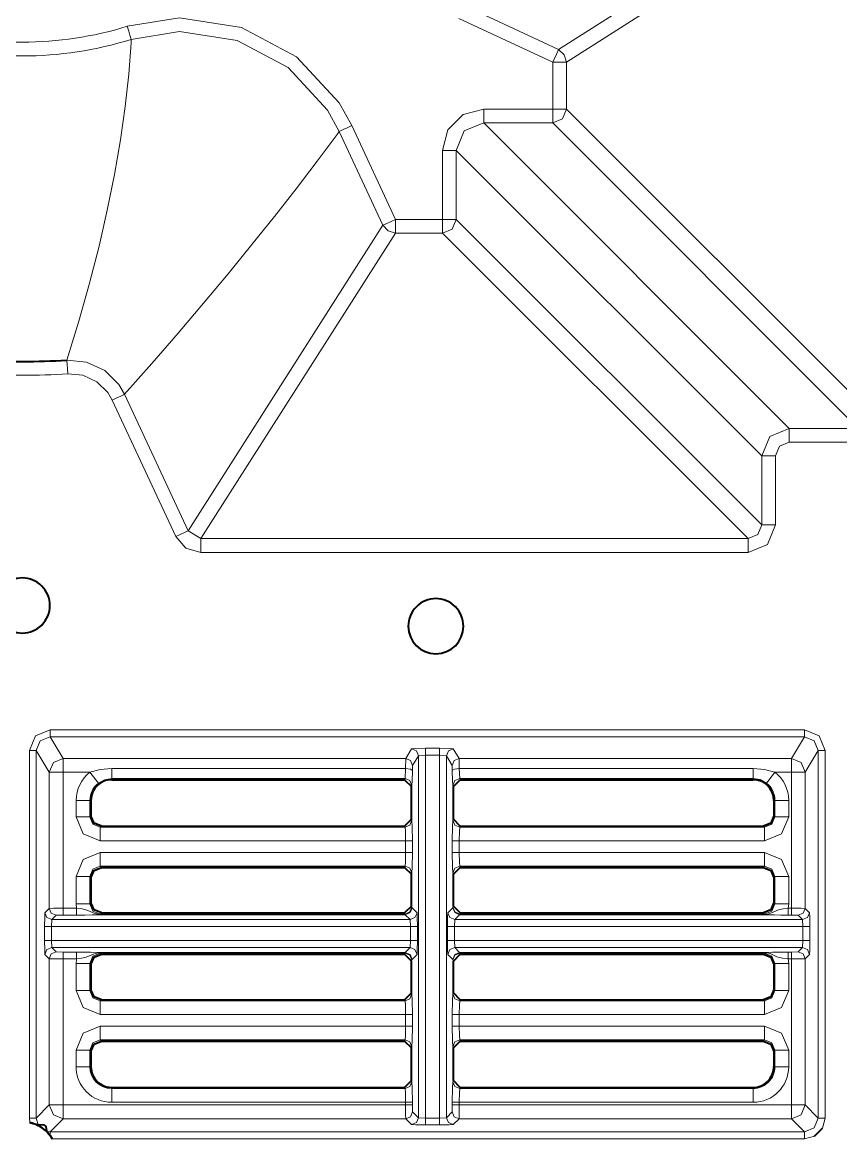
# Model space of a CAD drawing. Header units: millimetres. Extents: x 0 to 2941, y -405 to 1422.
# Drawn here: x 344.1 to 403.4, y 948 to 1029 of the extents above; entities that cross this region are included whole.
import ezdxf

# ---------------------------------------------------------------- set-up
doc = ezdxf.new("R2010")
doc.units = ezdxf.units.MM
doc.layers.add('FINE', color=9, linetype='Continuous')
doc.layers.add('OUTLINE', color=7, linetype='Continuous')

msp = doc.modelspace()

# ---------------------------------------------------------------- linework, layer by layer
at = {"layer": 'FINE', "lineweight": 9}
for p, q in [((382.965, 1027.029), (405.137, 1041.154)), ((405.713, 1040.249), (383.541, 1026.124)), ((376.161, 1030.202), (382.965, 1027.029)), ((351.956, 1027.521), (351.97, 1027.77)), ((383.541, 1026.124), (383.541, 1022.714)), ((377.538, 1022.714), (382.543, 1022.714)), ((383.541, 1022.714), (405.713, 1000.542)), ((382.543, 1021.716), (377.538, 1021.716)), ((404.715, 999.544), (382.543, 1021.716)), ((367.055, 1021.096), (366.898, 1020.881)), ((370.228, 1014.292), (367.055, 1021.096)), ((374.543, 1014.714), (374.543, 1019.719)), ((375.541, 1019.719), (375.541, 1014.714)), ((375.541, 1019.719), (397.713, 997.547)), ((370.228, 1014.292), (356.103, 992.12)), ((371.133, 1014.714), (374.543, 1014.714)), ((397.713, 992.542), (375.541, 1014.714)), ((374.543, 1013.716), (371.133, 1013.716)), ((374.543, 1013.716), (396.715, 991.544)), ((350.58, 1001.602), (355.198, 991.698)), ((356.103, 992.12), (351.485, 1002.024)), ((404.715, 998.546), (399.71, 998.546)), ((397.713, 997.547), (397.713, 992.542)), ((398.711, 992.542), (398.711, 997.547)), ((357.008, 991.544), (356.103, 992.12)), ((357.008, 990.546), (396.715, 990.546)), ((400.805, 977.668), (346.078, 977.668)), ((346.078, 977.168), (400.805, 977.168)), ((347.023, 975.594), (346.078, 977.168)), ((400.805, 977.168), (399.86, 975.594)), ((372.304, 976.294), (371.884, 975.594)), ((374.33, 976.337), (373.304, 976.337)), ((375.749, 975.594), (375.329, 976.294)), ((400.86, 974.594), (401.804, 976.168)), ((401.804, 976.168), (401.804, 949.503)), ((402.303, 949.503), (402.303, 976.168)), ((371.884, 975.594), (347.023, 975.594)), ((371.884, 975.594), (371.872, 974.866)), ((372.384, 975.094), (372.804, 975.795)), ((372.804, 975.795), (373.304, 975.837)), ((372.804, 975.795), (372.804, 949.527)), ((373.304, 949.502), (373.304, 975.837)), ((373.304, 975.837), (374.33, 975.837)), ((374.33, 975.837), (374.829, 975.795)), ((374.829, 975.795), (375.25, 975.094)), ((374.829, 949.527), (374.829, 975.795)), ((375.761, 974.866), (375.749, 975.594)), ((399.86, 975.594), (375.749, 975.594)), ((346.023, 974.594), (346.023, 964.715)), ((347.023, 974.594), (348.971, 974.594)), ((371.872, 974.866), (350.548, 974.866)), ((371.872, 974.866), (371.836, 974.138)), ((372.372, 974.73), (372.384, 975.094)), ((375.25, 975.094), (375.262, 974.73)), ((375.797, 974.138), (375.761, 974.866)), ((397.085, 974.866), (375.761, 974.866)), ((398.662, 974.594), (399.86, 974.594)), ((399.86, 974.594), (399.86, 964.728)), ((400.86, 964.715), (400.86, 974.594)), ((350.548, 974.138), (371.836, 974.138)), ((350.548, 974.053), (350.548, 974.138)), ((371.836, 974.138), (371.793, 974.053)), ((375.797, 974.138), (397.085, 974.138)), ((375.84, 974.053), (375.797, 974.138)), ((397.085, 974.138), (397.085, 974.053)), ((372.293, 973.553), (372.336, 973.639)), ((375.297, 973.639), (375.34, 973.553)), ((347.969, 972.553), (347.969, 971.355)), ((399.665, 971.355), (399.665, 972.553)), ((349.716, 970.606), (349.798, 970.687)), ((371.834, 970.606), (349.716, 970.606)), ((371.793, 970.687), (371.834, 970.606)), ((372.334, 971.105), (372.293, 971.187)), ((375.34, 971.187), (375.299, 971.105)), ((375.799, 970.606), (375.84, 970.687)), ((397.917, 970.606), (375.799, 970.606)), ((397.836, 970.687), (397.917, 970.606)), ((349.716, 969.607), (371.871, 969.607)), ((371.871, 969.607), (371.871, 968.767)), ((372.371, 968.767), (372.371, 969.607)), ((375.262, 969.607), (375.262, 968.767)), ((371.871, 968.767), (349.716, 968.767)), ((397.917, 968.767), (375.762, 968.767)), ((349.716, 967.769), (371.834, 967.769)), ((349.798, 967.687), (349.716, 967.769)), ((371.834, 967.769), (371.793, 967.687)), ((372.293, 967.187), (372.334, 967.269)), ((375.299, 967.269), (375.34, 967.187)), ((397.917, 967.769), (397.836, 967.687)), ((347.969, 967.02), (347.969, 965.055)), ((348.967, 967.02), (349.048, 966.938)), ((348.967, 965.055), (348.967, 967.02)), ((398.585, 966.938), (398.666, 967.02)), ((398.666, 967.02), (398.666, 965.055)), ((347.969, 965.055), (347.999, 964.728)), ((349.048, 965.136), (348.967, 965.055)), ((372.334, 964.805), (372.293, 964.887)), ((372.342, 964.757), (372.334, 964.805)), ((375.299, 964.805), (375.291, 964.757)), ((375.34, 964.887), (375.299, 964.805)), ((398.666, 965.055), (398.585, 965.136)), ((399.634, 964.728), (399.665, 965.055)), ((346.023, 964.715), (345.708, 964.4)), ((346.208, 963.9), (346.523, 964.215)), ((346.523, 964.215), (347.023, 964.228)), ((347.023, 964.228), (347.999, 964.228)), ((349.716, 964.306), (349.798, 964.387)), ((371.842, 964.274), (349.716, 964.274)), ((349.716, 964.257), (371.842, 964.257)), ((371.834, 964.306), (371.842, 964.274)), ((371.842, 964.257), (372.199, 963.9)), ((372.699, 964.4), (372.342, 964.757)), ((375.434, 963.9), (375.791, 964.257)), ((375.791, 964.274), (375.799, 964.306)), ((375.791, 964.257), (397.917, 964.257)), ((375.799, 964.306), (375.84, 964.387)), ((397.917, 964.306), (375.799, 964.306)), ((397.836, 964.387), (397.917, 964.306)), ((399.86, 964.728), (399.634, 964.728)), ((399.634, 964.228), (399.86, 964.228)), ((399.86, 964.228), (400.36, 964.215)), ((400.36, 964.215), (400.675, 963.9)), ((345.682, 963.4), (345.682, 962.375)), ((346.182, 963.4), (346.208, 963.9)), ((346.182, 963.4), (372.225, 963.4)), ((346.182, 962.375), (346.182, 963.4)), ((372.199, 963.9), (346.208, 963.9)), ((372.199, 963.9), (372.225, 963.4)), ((372.225, 963.4), (372.225, 962.375)), ((372.725, 962.375), (372.725, 963.4)), ((374.909, 963.4), (374.909, 962.375)), ((375.408, 963.4), (375.434, 963.9)), ((375.408, 963.4), (400.701, 963.4)), ((400.675, 963.9), (375.434, 963.9)), ((400.675, 963.9), (400.701, 963.4)), ((400.701, 963.4), (400.701, 962.375)), ((401.201, 962.375), (401.201, 963.4)), ((372.225, 962.375), (346.182, 962.375)), ((346.208, 961.874), (346.182, 962.375)), ((372.225, 962.375), (372.199, 961.874)), ((400.701, 962.375), (375.408, 962.375)), ((400.701, 962.375), (400.675, 961.874)), ((346.208, 961.874), (372.199, 961.874)), ((346.523, 961.559), (346.208, 961.874)), ((347.023, 961.547), (346.523, 961.559)), ((372.199, 961.874), (371.842, 961.517)), ((375.434, 961.874), (400.675, 961.874)), ((375.791, 961.517), (375.434, 961.874)), ((345.708, 961.375), (346.023, 961.06)), ((346.023, 961.06), (346.023, 950.447)), ((347.999, 961.547), (347.023, 961.547)), ((347.023, 961.047), (347.999, 961.047)), ((347.999, 961.047), (347.969, 960.72)), ((371.842, 961.517), (349.716, 961.517)), ((349.716, 961.501), (371.842, 961.501)), ((349.716, 961.469), (371.834, 961.469)), ((349.798, 961.387), (349.716, 961.469)), ((371.834, 961.469), (371.793, 961.387)), ((371.842, 961.501), (371.834, 961.469)), ((372.293, 960.887), (372.334, 960.969)), ((372.334, 960.969), (372.342, 961.017)), ((372.342, 961.017), (372.699, 961.375)), ((375.299, 960.969), (375.34, 960.887)), ((397.917, 961.517), (375.791, 961.517)), ((375.791, 961.501), (397.917, 961.501)), ((375.799, 961.469), (375.791, 961.501)), ((375.799, 961.469), (397.917, 961.469)), ((375.84, 961.387), (375.799, 961.469)), ((397.917, 961.469), (397.836, 961.387)), ((399.86, 961.547), (399.634, 961.547)), ((399.665, 960.72), (399.634, 961.047)), ((400.86, 961.06), (401.175, 961.375)), ((400.86, 950.447), (400.86, 961.06)), ((347.969, 960.72), (347.969, 958.755)), ((399.665, 958.755), (399.665, 960.72)), ((372.334, 958.505), (372.293, 958.587)), ((375.34, 958.587), (375.299, 958.505)), ((398.666, 958.755), (398.585, 958.836)), ((349.716, 958.006), (349.798, 958.087)), ((375.799, 958.006), (375.84, 958.087)), ((397.917, 958.006), (375.799, 958.006)), ((397.836, 958.087), (397.917, 958.006)), ((349.716, 957.007), (371.871, 957.007)), ((371.871, 957.007), (371.871, 956.167)), ((372.371, 956.167), (372.371, 957.007)), ((375.262, 957.007), (375.262, 956.167)), ((375.762, 956.167), (375.762, 957.007)), ((375.762, 957.007), (397.917, 957.007)), ((371.871, 956.167), (349.716, 956.167)), ((397.917, 956.167), (375.762, 956.167)), ((371.834, 955.169), (371.793, 955.087)), ((397.917, 955.169), (397.836, 955.087)), ((347.969, 954.42), (347.969, 953.222)), ((348.967, 954.42), (349.048, 954.338)), ((348.967, 953.222), (348.967, 954.42)), ((372.293, 954.587), (372.334, 954.669)), ((375.299, 954.669), (375.34, 954.587)), ((398.585, 954.338), (398.666, 954.42)), ((398.666, 954.42), (398.666, 953.222)), ((399.665, 953.222), (399.665, 954.42)), ((349.048, 953.222), (348.967, 953.222)), ((398.666, 953.222), (398.585, 953.222)), ((375.34, 952.222), (375.299, 952.14)), ((350.548, 951.641), (350.548, 951.722)), ((375.799, 951.641), (375.84, 951.722)), ((397.085, 951.641), (375.799, 951.641)), ((397.085, 951.722), (397.085, 951.641)), ((346.023, 950.447), (345.079, 949.503)), ((372.371, 950.447), (372.371, 950.643)), ((372.384, 949.947), (372.371, 950.447)), ((375.262, 950.447), (375.249, 949.947)), ((375.262, 950.643), (375.262, 950.447)), ((375.762, 950.643), (397.085, 950.643)), ((375.762, 950.447), (375.762, 950.643)), ((399.86, 950.447), (375.762, 950.447)), ((401.804, 949.503), (400.86, 950.447)), ((345.237, 948.964), (345.079, 949.503)), ((347.023, 949.447), (371.884, 949.447)), ((371.884, 949.447), (372.304, 949.027)), ((372.804, 949.527), (372.384, 949.947)), ((373.304, 949.502), (372.804, 949.527)), ((374.829, 949.527), (374.33, 949.502)), ((375.249, 949.947), (374.829, 949.527)), ((399.86, 949.447), (400.804, 948.503)), ((402.116, 948.776), (402.303, 949.503)), ((373.304, 949.002), (374.33, 949.002)), ((346.079, 948.503), (345.824, 948.536))]:
    msp.add_line(p, q, dxfattribs=at)
for points in [[(313.59, 1014.714), (317, 1014.714), (320.173, 1021.518), (322.27, 1024.73), (323.889, 1026.291), (325.801, 1027.594), (327.845, 1028.53), (330.08, 1029.127), (332.318, 1029.334), (334.623, 1029.157), (336.46, 1028.724, 0.151851), (351.674, 1028.724), (355.461, 1029.332), (359.956, 1028.646), (363.967, 1026.51), (367.046, 1023.168), (367.96, 1021.518), (371.133, 1014.714)], [(336.163, 1027.77, 0.151872), (351.97, 1027.77)], [(340.776, 1003.509, 0.033059), (347.357, 1003.509)], [(348.971, 974.594, 0.232276), (347.969, 972.553)], [(399.665, 972.553, 0.232227), (398.662, 974.594)], [(349.581, 973.804, 0.232327), (348.967, 972.553)], [(398.666, 972.553, 0.23222), (398.052, 973.804)], [(347.969, 953.222, 0.414218), (350.548, 950.642)], [(348.967, 953.222, 0.414206), (350.548, 951.641)], [(397.085, 951.641, 0.414222), (398.666, 953.222)], [(397.085, 950.642, 0.414209), (399.665, 953.222)]]:
    msp.add_lwpolyline(points, format="xyb", dxfattribs=at)
for points in [[(382.543, 1022.714), (382.543, 1026.124), (375.739, 1029.297)], [(351.674, 1028.724), (351.783, 1028.371), (351.877, 1028.068), (351.943, 1027.858), (351.97, 1027.77)], [(367.055, 1021.096), (366.208, 1022.625), (363.357, 1025.721), (359.641, 1027.699), (355.478, 1028.334), (351.97, 1027.77)], [(351.956, 1027.521), (351.782, 1025.26), (351.525, 1022.912), (351.182, 1020.48), (350.752, 1017.968), (350.231, 1015.378), (349.63, 1012.762), (348.94, 1010.076), (348.161, 1007.323), (347.291, 1004.505)], [(382.965, 1027.029), (382.833, 1026.746), (382.543, 1026.124)], [(382.965, 1027.029), (383.384, 1026.66), (383.541, 1026.124)], [(383.541, 1026.124), (383.229, 1026.124), (382.543, 1026.124)], [(374.543, 1019.719), (374.944, 1021.217), (376.04, 1022.313), (377.538, 1022.714)], [(377.538, 1022.714), (377.538, 1022.028), (377.538, 1021.716)], [(382.543, 1022.714), (382.543, 1022.028), (382.543, 1021.716)], [(383.541, 1022.714), (383.229, 1022.714), (382.543, 1022.714)], [(383.541, 1022.714), (383.248, 1022.009), (382.543, 1021.716)], [(367.96, 1021.518), (367.625, 1021.362), (367.338, 1021.228), (367.138, 1021.135), (367.055, 1021.096)], [(377.538, 1021.716), (376.124, 1021.133), (375.541, 1019.719)], [(377.538, 1021.716), (399.71, 999.544), (404.715, 999.544)], [(351.485, 1002.024), (353.457, 1004.256), (355.368, 1006.458), (357.216, 1008.63), (359.002, 1010.771), (360.726, 1012.882), (362.359, 1014.926), (363.932, 1016.94), (365.445, 1018.925), (366.898, 1020.881)], [(374.543, 1019.719), (375.229, 1019.719), (375.541, 1019.719)], [(357.008, 991.544), (371.133, 1013.716), (370.597, 1013.873), (370.228, 1014.292)], [(371.133, 1014.714), (370.51, 1014.424), (370.228, 1014.292)], [(371.133, 1014.714), (371.133, 1014.028), (371.133, 1013.716)], [(374.543, 1014.714), (374.543, 1014.028), (374.543, 1013.716)], [(374.543, 1014.714), (375.229, 1014.714), (375.541, 1014.714)], [(375.541, 1014.714), (375.248, 1014.009), (374.543, 1013.716)], [(347.291, 1004.505), (347.297, 1004.413), (347.312, 1004.194), (347.332, 1003.877), (347.357, 1003.509)], [(351.485, 1002.024), (351.074, 1002.724), (350.042, 1003.739), (348.731, 1004.356), (347.291, 1004.505)], [(347.357, 1003.509), (348.464, 1003.395), (349.471, 1002.921), (350.264, 1002.14), (350.58, 1001.602)], [(351.485, 1002.024), (351.402, 1001.985), (351.202, 1001.892), (350.915, 1001.758), (350.58, 1001.602)], [(397.713, 997.547), (398.299, 998.958), (399.71, 999.544)], [(399.71, 999.544), (399.71, 999.232), (399.71, 998.546)], [(399.71, 998.546), (399.004, 998.253), (398.711, 997.547)], [(397.713, 997.547), (398.025, 997.547), (398.711, 997.547)], [(397.713, 992.542), (397.422, 991.835), (396.715, 991.544), (357.008, 991.544)], [(396.715, 990.546), (398.127, 991.13), (398.711, 992.542)], [(397.713, 992.542), (398.025, 992.542), (398.711, 992.542)], [(356.103, 992.12), (355.82, 991.989), (355.198, 991.698)], [(355.198, 991.698), (355.935, 990.858), (357.008, 990.546)], [(357.008, 991.544), (357.008, 991.232), (357.008, 990.546)], [(396.715, 991.544), (396.715, 991.232), (396.715, 990.546)], [(346.078, 977.668), (345.018, 977.228), (344.58, 976.168)], [(345.079, 976.168), (345.372, 976.875), (346.078, 977.168)], [(346.078, 977.668), (346.078, 977.322), (346.078, 977.168)], [(400.805, 977.668), (400.805, 977.322), (400.805, 977.168)], [(402.303, 976.168), (401.865, 977.228), (400.805, 977.668)], [(400.805, 977.168), (401.511, 976.875), (401.804, 976.168)], [(344.58, 976.168), (344.928, 976.168), (345.079, 976.168)], [(344.58, 976.168), (344.58, 949.503), (344.615, 949.18)], [(345.079, 949.503), (345.079, 976.168), (346.023, 974.594)], [(373.304, 976.337), (372.606, 976.324), (372.304, 976.294)], [(372.804, 975.795), (372.657, 976.147), (372.304, 976.294)], [(373.304, 975.837), (373.304, 976.183), (373.304, 976.337)], [(374.33, 975.837), (374.33, 976.183), (374.33, 976.337)], [(375.329, 976.294), (375.027, 976.324), (374.33, 976.337)], [(374.829, 975.795), (374.976, 976.147), (375.329, 976.294)], [(401.804, 976.168), (401.954, 976.168), (402.303, 976.168)], [(347.023, 975.594), (346.316, 975.301), (346.023, 974.594)], [(347.023, 974.594), (347.023, 975.286), (347.023, 975.594)], [(372.384, 975.094), (372.237, 975.447), (371.884, 975.594)], [(374.33, 975.837), (374.33, 949.502), (373.304, 949.502)], [(375.25, 975.094), (375.396, 975.447), (375.749, 975.594)], [(399.86, 975.594), (399.86, 975.286), (399.86, 974.594)], [(400.86, 974.594), (400.567, 975.301), (399.86, 975.594)], [(347.023, 974.594), (346.325, 974.594), (346.023, 974.594)], [(347.999, 964.728), (347.023, 964.728), (347.023, 974.594)], [(350.548, 974.866), (349.713, 974.795), (348.971, 974.594)], [(348.971, 974.594), (349.392, 974.05), (349.581, 973.804)], [(350.548, 974.866), (350.548, 974.356), (350.548, 974.138)], [(372.372, 974.73), (372.221, 974.825), (371.872, 974.866)], [(372.336, 973.639), (372.358, 973.965), (372.372, 974.73)], [(375.262, 974.73), (375.412, 974.825), (375.761, 974.866)], [(375.262, 974.73), (375.275, 973.965), (375.297, 973.639)], [(397.085, 974.866), (397.085, 974.356), (397.085, 974.138)], [(398.662, 974.594), (397.905, 974.798), (397.085, 974.866)], [(398.052, 973.804), (398.241, 974.05), (398.662, 974.594)], [(400.86, 974.594), (400.558, 974.594), (399.86, 974.594)], [(349.581, 973.804), (350.036, 974.051), (350.548, 974.138)], [(372.336, 973.639), (372.189, 973.992), (371.836, 974.138)], [(375.297, 973.639), (375.444, 973.992), (375.797, 974.138)], [(397.085, 974.138), (397.588, 974.055), (398.052, 973.804)], [(347.969, 972.553), (348.657, 972.553), (348.967, 972.553)], [(349.048, 971.436), (348.967, 971.355), (348.967, 972.553), (349.048, 972.553)], [(398.585, 972.553), (398.666, 972.553), (398.666, 971.355), (398.585, 971.436)], [(398.666, 972.553), (398.976, 972.553), (399.665, 972.553)], [(347.969, 971.355), (348.657, 971.355), (348.967, 971.355)], [(347.969, 971.355), (348.48, 970.119), (349.716, 969.607)], [(349.716, 970.606), (349.185, 970.824), (348.967, 971.355)], [(398.666, 971.355), (398.448, 970.824), (397.917, 970.606)], [(397.917, 969.607), (399.153, 970.119), (399.665, 971.355)], [(398.666, 971.355), (398.976, 971.355), (399.665, 971.355)], [(349.716, 970.606), (349.716, 970.296), (349.716, 969.607)], [(372.334, 971.105), (372.187, 970.752), (371.834, 970.606)], [(371.834, 970.606), (371.86, 970.296), (371.871, 969.607)], [(372.371, 969.607), (372.36, 970.64), (372.334, 971.105)], [(375.299, 971.105), (375.273, 970.64), (375.262, 969.607)], [(375.299, 971.105), (375.446, 970.752), (375.799, 970.606)], [(375.762, 969.607), (375.773, 970.296), (375.799, 970.606)], [(397.917, 970.606), (397.917, 970.296), (397.917, 969.607)], [(372.371, 969.607), (372.22, 969.607), (371.871, 969.607)], [(375.262, 969.607), (375.413, 969.607), (375.762, 969.607)], [(375.762, 968.767), (375.762, 969.607), (397.917, 969.607)], [(349.716, 968.767), (348.48, 968.256), (347.969, 967.02)], [(349.716, 968.767), (349.716, 968.079), (349.716, 967.769)], [(371.871, 968.767), (371.86, 968.079), (371.834, 967.769)], [(372.371, 968.767), (372.22, 968.767), (371.871, 968.767)], [(372.334, 967.269), (372.36, 967.735), (372.371, 968.767)], [(375.262, 968.767), (375.413, 968.767), (375.762, 968.767)], [(375.262, 968.767), (375.273, 967.735), (375.299, 967.269)], [(375.799, 967.769), (375.773, 968.079), (375.762, 968.767)], [(397.917, 968.767), (397.917, 968.079), (397.917, 967.769)], [(399.665, 965.055), (399.665, 967.02), (399.153, 968.256), (397.917, 968.767)], [(348.967, 967.02), (349.185, 967.551), (349.716, 967.769)], [(372.334, 967.269), (372.187, 967.622), (371.834, 967.769)], [(375.799, 967.769), (375.446, 967.622), (375.299, 967.269)], [(375.84, 967.687), (375.799, 967.769), (397.917, 967.769)], [(397.917, 967.769), (398.448, 967.551), (398.666, 967.02)], [(348.967, 967.02), (348.657, 967.02), (347.969, 967.02)], [(399.665, 967.02), (398.976, 967.02), (398.666, 967.02)], [(348.967, 965.055), (348.657, 965.055), (347.969, 965.055)], [(349.716, 964.306), (349.185, 964.524), (348.967, 965.055)], [(371.834, 964.306), (372.187, 964.452), (372.334, 964.805)], [(375.299, 964.805), (375.446, 964.452), (375.799, 964.306)], [(398.666, 965.055), (398.448, 964.524), (397.917, 964.306)], [(399.665, 965.055), (398.976, 965.055), (398.666, 965.055)], [(345.708, 964.4), (345.69, 964.098), (345.682, 963.4)], [(346.208, 963.9), (345.854, 964.047), (345.708, 964.4)], [(347.023, 964.728), (346.325, 964.724), (346.023, 964.715)], [(346.523, 964.215), (346.17, 964.362), (346.023, 964.715)], [(347.023, 964.228), (347.023, 964.379), (347.023, 964.728)], [(347.999, 964.228), (347.999, 964.379), (347.999, 964.728)], [(349.716, 964.274), (349.646, 964.276), (349.559, 964.285), (349.32, 964.345), (348.82, 964.567), (348.406, 964.678), (347.999, 964.728)], [(347.999, 964.228), (348.591, 964.231), (349.139, 964.241), (349.547, 964.253), (349.655, 964.257), (349.689, 964.257), (349.716, 964.257)], [(371.793, 964.387), (371.834, 964.306), (349.716, 964.306)], [(349.716, 964.306), (349.716, 964.295), (349.716, 964.274)], [(349.716, 964.257), (349.716, 964.262), (349.716, 964.274)], [(371.842, 964.274), (372.194, 964.417), (372.342, 964.757)], [(371.842, 964.257), (372.195, 964.404), (372.342, 964.757)], [(371.842, 964.274), (371.842, 964.262), (371.842, 964.257)], [(372.199, 963.9), (372.553, 964.047), (372.699, 964.4)], [(372.725, 963.4), (372.717, 964.098), (372.699, 964.4)], [(375.291, 964.757), (374.934, 964.4), (374.916, 964.098), (374.909, 963.4)], [(374.934, 964.4), (375.081, 964.047), (375.434, 963.9)], [(375.291, 964.757), (375.438, 964.404), (375.791, 964.257)], [(375.291, 964.757), (375.439, 964.417), (375.791, 964.274)], [(399.634, 964.728), (399.27, 964.685), (398.927, 964.607), (398.409, 964.382), (398.272, 964.331), (398.166, 964.302), (398.02, 964.279), (397.95, 964.274), (397.917, 964.274), (375.791, 964.274)], [(375.791, 964.257), (375.791, 964.262), (375.791, 964.274)], [(397.917, 964.306), (397.917, 964.295), (397.917, 964.274)], [(397.917, 964.274), (397.917, 964.262), (397.917, 964.257)], [(397.917, 964.257), (397.93, 964.257), (397.957, 964.257), (398.016, 964.256), (398.065, 964.254), (398.14, 964.252), (398.633, 964.237), (399.104, 964.231), (399.634, 964.228)], [(399.634, 964.728), (399.634, 964.379), (399.634, 964.228)], [(399.86, 964.728), (399.86, 964.379), (399.86, 964.228)], [(400.86, 964.715), (400.558, 964.724), (399.86, 964.728)], [(400.86, 964.715), (400.713, 964.362), (400.36, 964.215)], [(401.175, 964.4), (401.029, 964.047), (400.675, 963.9)], [(401.201, 963.4), (401.193, 964.098), (401.175, 964.4), (400.86, 964.715)], [(346.182, 963.4), (345.833, 963.4), (345.682, 963.4)], [(372.225, 963.4), (372.574, 963.4), (372.725, 963.4)], [(374.909, 963.4), (375.06, 963.4), (375.408, 963.4)], [(375.434, 961.874), (375.408, 962.375), (375.408, 963.4)], [(401.201, 963.4), (401.05, 963.4), (400.701, 963.4)], [(346.182, 962.375), (345.833, 962.375), (345.682, 962.375)], [(345.682, 962.375), (345.69, 961.677), (345.708, 961.375)], [(372.225, 962.375), (372.574, 962.375), (372.725, 962.375)], [(372.699, 961.375), (372.717, 961.677), (372.725, 962.375)], [(374.909, 962.375), (375.06, 962.375), (375.408, 962.375)], [(374.909, 962.375), (374.916, 961.677), (374.934, 961.375)], [(401.201, 962.375), (401.05, 962.375), (400.701, 962.375)], [(401.175, 961.375), (401.193, 961.677), (401.201, 962.375)], [(346.208, 961.874), (345.854, 961.728), (345.708, 961.375)], [(346.523, 961.559), (346.17, 961.413), (346.023, 961.06)], [(372.199, 961.874), (372.553, 961.728), (372.699, 961.375)], [(374.934, 961.375), (375.081, 961.728), (375.434, 961.874)], [(400.675, 961.874), (400.36, 961.559), (399.86, 961.547)], [(400.86, 961.06), (400.713, 961.413), (400.36, 961.559)], [(401.175, 961.375), (401.029, 961.728), (400.675, 961.874)], [(346.023, 961.06), (346.325, 961.051), (347.023, 961.047)], [(347.023, 961.547), (347.023, 961.396), (347.023, 961.047)], [(371.871, 950.447), (347.023, 950.447), (347.023, 961.047)], [(347.999, 961.547), (347.999, 961.396), (347.999, 961.047)], [(349.716, 961.517), (349.704, 961.517), (349.676, 961.518), (349.617, 961.519), (349.568, 961.52), (349.494, 961.523), (349, 961.537), (348.529, 961.544), (347.999, 961.547)], [(347.999, 961.047), (348.363, 961.09), (348.706, 961.168), (349.224, 961.392), (349.361, 961.444), (349.468, 961.473), (349.613, 961.496), (349.683, 961.5), (349.716, 961.501)], [(348.967, 960.72), (349.185, 961.251), (349.716, 961.469)], [(349.716, 961.517), (349.716, 961.513), (349.716, 961.501)], [(349.716, 961.501), (349.716, 961.479), (349.716, 961.469)], [(371.834, 961.469), (372.187, 961.322), (372.334, 960.969)], [(371.842, 961.517), (372.195, 961.371), (372.342, 961.017)], [(371.842, 961.517), (371.842, 961.513), (371.842, 961.501)], [(371.842, 961.501), (372.194, 961.358), (372.342, 961.017)], [(374.934, 961.375), (375.291, 961.017), (375.299, 960.969)], [(375.291, 961.017), (375.438, 961.371), (375.791, 961.517)], [(375.291, 961.017), (375.439, 961.358), (375.791, 961.501)], [(375.299, 960.969), (375.446, 961.322), (375.799, 961.469)], [(375.791, 961.501), (375.791, 961.513), (375.791, 961.517)], [(399.634, 961.547), (399.042, 961.544), (398.494, 961.534), (398.086, 961.521), (397.978, 961.518), (397.944, 961.518), (397.917, 961.517)], [(397.917, 961.501), (397.917, 961.513), (397.917, 961.517)], [(397.917, 961.501), (397.917, 961.479), (397.917, 961.469)], [(397.917, 961.501), (397.988, 961.499), (398.074, 961.49), (398.314, 961.43), (398.813, 961.208), (399.227, 961.097), (399.634, 961.047)], [(397.917, 961.469), (398.448, 961.251), (398.666, 960.72)], [(399.634, 961.047), (399.634, 961.396), (399.634, 961.547)], [(399.634, 961.047), (399.86, 961.047), (399.86, 950.447)], [(399.86, 961.047), (399.86, 961.396), (399.86, 961.547)], [(399.86, 961.047), (400.558, 961.051), (400.86, 961.06)], [(348.967, 960.72), (348.657, 960.72), (347.969, 960.72)], [(349.048, 958.836), (348.967, 958.755), (348.967, 960.72), (349.048, 960.638)], [(398.585, 960.638), (398.666, 960.72), (398.666, 958.755)], [(399.665, 960.72), (398.976, 960.72), (398.666, 960.72)], [(348.967, 958.755), (348.657, 958.755), (347.969, 958.755)], [(347.969, 958.755), (348.48, 957.519), (349.716, 957.007)], [(349.716, 958.006), (349.185, 958.224), (348.967, 958.755)], [(372.334, 958.505), (372.187, 958.152), (371.834, 958.006)], [(372.371, 957.007), (372.36, 958.04), (372.334, 958.505)], [(375.299, 958.505), (375.273, 958.04), (375.262, 957.007)], [(375.799, 958.006), (375.446, 958.152), (375.299, 958.505)], [(398.666, 958.755), (398.448, 958.224), (397.917, 958.006)], [(397.917, 957.007), (399.153, 957.519), (399.665, 958.755)], [(399.665, 958.755), (398.976, 958.755), (398.666, 958.755)], [(371.793, 958.087), (371.834, 958.006), (349.716, 958.006)], [(349.716, 958.006), (349.716, 957.696), (349.716, 957.007)], [(371.834, 958.006), (371.86, 957.696), (371.871, 957.007)], [(375.762, 957.007), (375.773, 957.696), (375.799, 958.006)], [(397.917, 958.006), (397.917, 957.696), (397.917, 957.007)], [(372.371, 957.007), (372.22, 957.007), (371.871, 957.007)], [(375.762, 957.007), (375.413, 957.007), (375.262, 957.007)], [(349.716, 956.167), (348.48, 955.656), (347.969, 954.42)], [(349.716, 956.167), (349.716, 955.479), (349.716, 955.169)], [(371.871, 956.167), (371.86, 955.479), (371.834, 955.169)], [(372.371, 956.167), (372.22, 956.167), (371.871, 956.167)], [(372.334, 954.669), (372.36, 955.135), (372.371, 956.167)], [(375.762, 956.167), (375.413, 956.167), (375.262, 956.167)], [(375.262, 956.167), (375.273, 955.135), (375.299, 954.669)], [(375.799, 955.169), (375.773, 955.479), (375.762, 956.167)], [(397.917, 956.167), (397.917, 955.479), (397.917, 955.169)], [(399.665, 954.42), (399.153, 955.656), (397.917, 956.167)], [(348.967, 954.42), (349.185, 954.95), (349.716, 955.169)], [(349.798, 955.087), (349.716, 955.169), (371.834, 955.169)], [(372.334, 954.669), (372.187, 955.022), (371.834, 955.169)], [(375.799, 955.169), (375.446, 955.022), (375.299, 954.669)], [(375.84, 955.087), (375.799, 955.169), (397.917, 955.169)], [(397.917, 955.169), (398.448, 954.95), (398.666, 954.42)], [(348.967, 954.42), (348.657, 954.42), (347.969, 954.42)], [(399.665, 954.42), (398.976, 954.42), (398.666, 954.42)], [(348.967, 953.222), (348.657, 953.222), (347.969, 953.222)], [(399.665, 953.222), (398.976, 953.222), (398.666, 953.222)], [(371.834, 951.641), (372.187, 951.788), (372.334, 952.14)], [(372.371, 950.643), (372.36, 951.675), (372.334, 952.14), (372.293, 952.222)], [(375.299, 952.14), (375.273, 951.675), (375.262, 950.643)], [(375.299, 952.14), (375.446, 951.788), (375.799, 951.641)], [(371.793, 951.722), (371.834, 951.641), (350.548, 951.641)], [(350.548, 951.641), (350.548, 951.331), (350.548, 950.643)], [(371.834, 951.641), (371.86, 951.331), (371.871, 950.643)], [(375.762, 950.643), (375.773, 951.331), (375.799, 951.641)], [(397.085, 951.641), (397.085, 951.331), (397.085, 950.643)], [(346.023, 950.447), (346.316, 949.74), (347.023, 949.447)], [(347.023, 950.447), (346.325, 950.447), (346.023, 950.447)], [(347.023, 950.447), (347.023, 949.749), (347.023, 949.447)], [(350.548, 950.643), (371.871, 950.643), (371.871, 950.447)], [(371.871, 950.643), (372.22, 950.643), (372.371, 950.643)], [(372.371, 950.447), (372.22, 950.447), (371.871, 950.447)], [(371.871, 950.447), (371.875, 949.749), (371.884, 949.447)], [(375.262, 950.643), (375.413, 950.643), (375.762, 950.643)], [(375.262, 950.447), (375.413, 950.447), (375.762, 950.447)], [(375.749, 949.447), (375.758, 949.749), (375.762, 950.447)], [(399.86, 949.447), (399.86, 949.749), (399.86, 950.447)], [(399.86, 949.447), (400.567, 949.74), (400.86, 950.447)], [(400.86, 950.447), (400.558, 950.447), (399.86, 950.447)], [(344.58, 949.503), (344.928, 949.503), (345.079, 949.503)], [(400.804, 948.503), (346.079, 948.503), (347.023, 949.447)], [(372.384, 949.947), (372.237, 949.594), (371.884, 949.447)], [(372.804, 949.527), (372.657, 949.174), (372.304, 949.027)], [(373.304, 949.502), (373.304, 949.153), (373.304, 949.002)], [(374.33, 949.502), (374.33, 949.153), (374.33, 949.002)], [(374.829, 949.527), (374.976, 949.174), (375.329, 949.027)], [(375.249, 949.947), (375.396, 949.594), (375.749, 949.447)], [(375.329, 949.027), (375.749, 949.447), (399.86, 949.447)], [(401.804, 949.503), (401.511, 948.796), (400.804, 948.503)], [(401.804, 949.503), (401.954, 949.503), (402.303, 949.503)], [(372.304, 949.027), (372.606, 949.009), (373.304, 949.002)], [(374.33, 949.002), (375.027, 949.009), (375.329, 949.027)], [(346.079, 948.503), (346.079, 948.425), (346.079, 948.226)], [(346.224, 948.003), (400.804, 948.003), (401.531, 948.191)], [(400.804, 948.503), (400.804, 948.353), (400.804, 948.003)]]:
    msp.add_lwpolyline(points, dxfattribs=at)
at = {"layer": 'OUTLINE', "lineweight": 40}
for p, q in [((350.548, 974.053), (371.793, 974.053)), ((371.793, 974.053), (372.293, 973.553)), ((375.84, 974.053), (397.085, 974.053)), ((372.293, 971.187), (372.293, 973.553)), ((349.048, 972.553), (349.048, 971.436)), ((349.798, 970.687), (371.793, 970.687)), ((372.293, 971.187), (371.793, 970.687)), ((375.84, 970.687), (375.34, 971.187)), ((375.84, 970.687), (397.836, 970.687)), ((349.798, 967.687), (371.793, 967.687)), ((371.793, 967.687), (372.293, 967.187)), ((375.34, 967.187), (375.84, 967.687)), ((375.84, 967.687), (397.836, 967.687)), ((349.048, 966.938), (349.048, 965.136)), ((372.293, 964.887), (372.293, 967.187)), ((375.34, 964.887), (375.34, 967.187)), ((398.585, 966.938), (398.585, 965.136)), ((372.293, 964.887), (371.793, 964.387)), ((375.84, 964.387), (375.34, 964.887)), ((349.798, 964.387), (371.793, 964.387)), ((375.84, 964.387), (397.836, 964.387)), ((349.798, 961.387), (371.793, 961.387)), ((371.793, 961.387), (372.293, 960.887)), ((372.293, 958.587), (372.293, 960.887)), ((375.34, 960.887), (375.84, 961.387)), ((375.34, 958.587), (375.34, 960.887)), ((375.84, 961.387), (397.836, 961.387)), ((349.048, 960.638), (349.048, 958.836)), ((372.293, 958.587), (371.793, 958.087)), ((375.84, 958.087), (375.34, 958.587)), ((349.798, 958.087), (371.793, 958.087)), ((375.84, 958.087), (397.836, 958.087)), ((349.798, 955.087), (371.793, 955.087)), ((371.793, 955.087), (372.293, 954.587)), ((375.84, 955.087), (397.836, 955.087)), ((349.048, 954.338), (349.048, 953.222)), ((372.293, 952.222), (372.293, 954.587)), ((398.585, 954.338), (398.585, 953.222)), ((372.293, 952.222), (371.793, 951.722)), ((375.84, 951.722), (375.34, 952.222)), ((350.548, 951.722), (371.793, 951.722)), ((375.84, 951.722), (397.085, 951.722)), ((401.531, 948.191), (402.116, 948.776)), ((346.079, 948.226), (346.224, 948.003))]:
    msp.add_line(p, q, dxfattribs=at)
for points in [[(340.842, 1004.505, 0.033096), (347.291, 1004.505)], [(350.548, 974.053, 0.414247), (349.048, 972.553)], [(398.585, 972.553, 0.414155), (397.085, 974.053)], [(349.048, 953.222, 0.414247), (350.548, 951.722)], [(397.085, 951.722, 0.414205), (398.585, 953.222)], [(346.224, 948.004, 0.20791), (344.615, 949.18)]]:
    msp.add_lwpolyline(points, format="xyb", dxfattribs=at)
for points in [[(342.067, 986.691, 0.414207), (344.067, 984.69, 0.414226), (346.067, 986.691, 0.414226), (344.067, 988.69, 0.414195)], [(376.067, 985.19, 0.41422), (374.067, 987.19, 0.414226), (372.067, 985.19, 0.414201), (374.067, 983.19, 0.414207)]]:
    msp.add_lwpolyline(points, format="xyb", close=True, dxfattribs=at)
for points in [[(375.34, 971.187), (375.34, 973.553), (375.84, 974.053)], [(398.585, 972.553), (398.585, 971.436), (398.365, 970.907), (397.836, 970.687)], [(349.798, 970.687), (349.268, 970.907), (349.048, 971.436)], [(349.048, 966.938), (349.268, 967.468), (349.798, 967.687)], [(397.836, 967.687), (398.365, 967.468), (398.585, 966.938)], [(349.798, 964.387), (349.268, 964.607), (349.048, 965.136)], [(398.585, 965.136), (398.365, 964.607), (397.836, 964.387)], [(349.048, 960.638), (349.268, 961.168), (349.798, 961.387)], [(397.836, 961.387), (398.365, 961.168), (398.585, 960.638)], [(398.585, 960.638), (398.585, 958.836), (398.365, 958.307), (397.836, 958.087)], [(349.798, 958.087), (349.268, 958.307), (349.048, 958.836)], [(349.048, 954.338), (349.268, 954.868), (349.798, 955.087)], [(375.34, 952.222), (375.34, 954.587), (375.84, 955.087)], [(397.836, 955.087), (398.365, 954.868), (398.585, 954.338)], [(344.615, 949.18), (344.856, 949.114), (345.04, 949.048), (345.171, 948.992), (345.221, 948.97), (345.237, 948.964)], [(345.824, 948.536), (345.832, 948.602), (345.826, 948.748), (345.797, 948.841), (345.742, 948.918), (345.729, 948.931), (345.722, 948.936), (345.72, 948.938), (345.717, 948.94), (345.715, 948.942), (345.712, 948.944), (345.709, 948.946), (345.701, 948.951), (345.681, 948.963), (345.639, 948.982), (345.54, 949.003), (345.286, 948.977), (345.237, 948.964)], [(345.824, 948.536), (345.836, 948.521), (345.882, 948.47), (345.996, 948.336), (346.079, 948.226)]]:
    msp.add_lwpolyline(points, dxfattribs=at)

doc.saveas('drawing.dxf')
